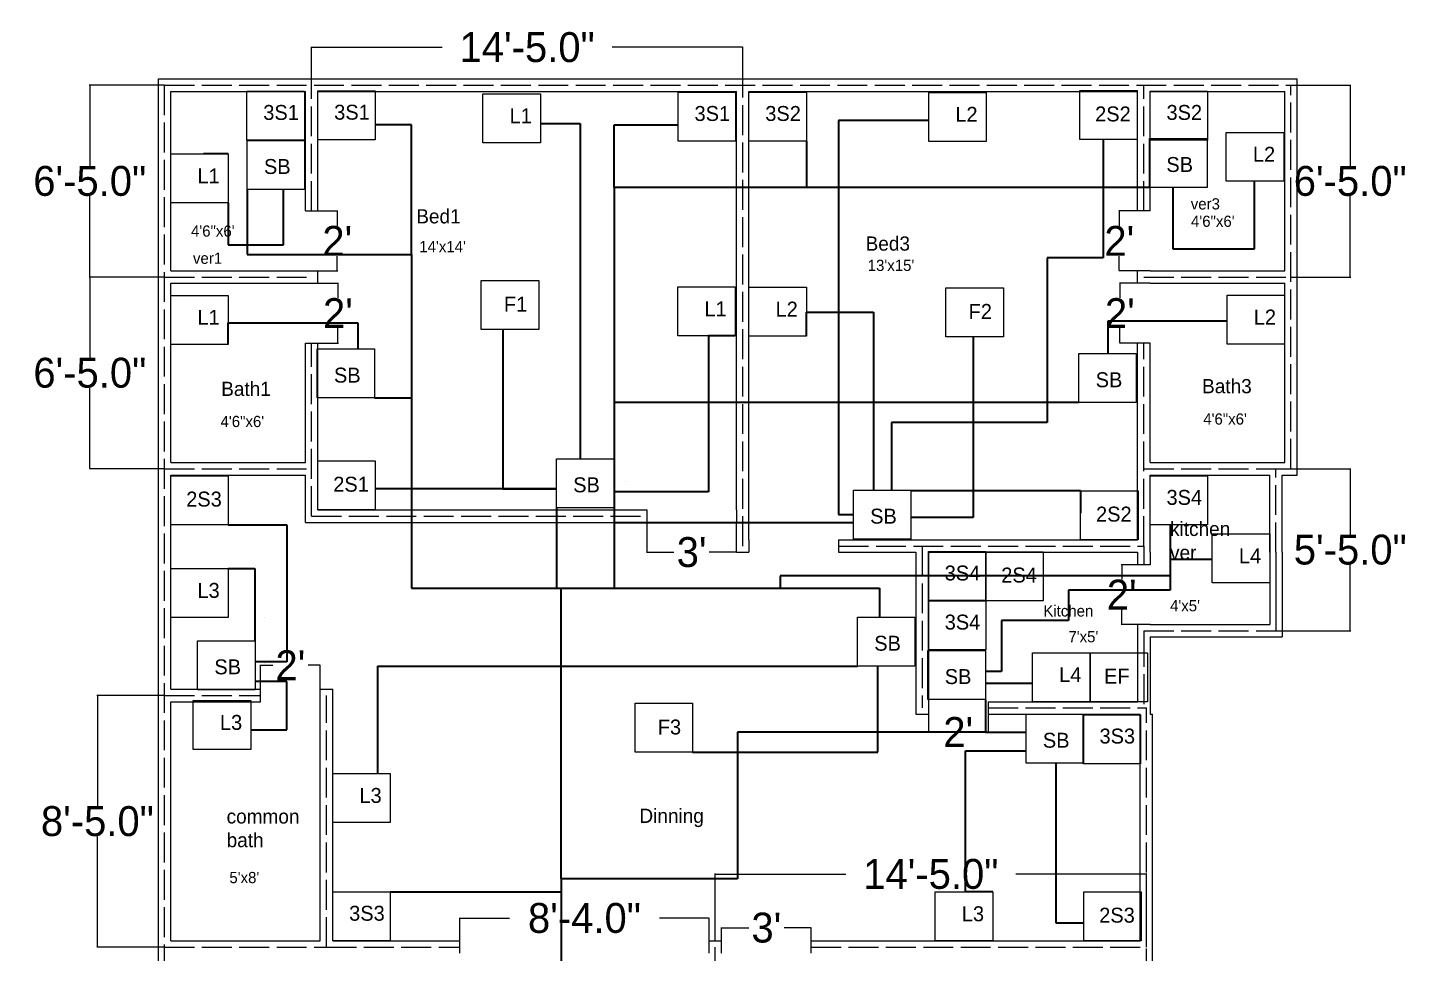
# Model space of a CAD drawing. Header units: inches. Extents: x 1026 to 2933, y -1122 to 897.
# Drawn here: x 1553 to 2108, y 526 to 897 of the extents above; entities that cross this region are included whole.
import ezdxf

# ---------------------------------------------------------------- set-up
doc = ezdxf.new("R2010")
doc.units = ezdxf.units.IN
doc.header["$MEASUREMENT"] = 0
doc.linetypes.add('ACAD_ISO02W100', pattern=[15, 12, -3])
doc.layers.add('Layer1', color=1, linetype='Continuous')
doc.layers.add('Layer2', color=7, linetype='Continuous', true_color=0x28e316)
doc.dimstyles.get("Standard").update_dxf_attribs({"dimtxt": 12, "dimasz": 0.18, "dimexe": 0.18, "dimexo": 0.0625, "dimgap": 0.09, "dimtad": 0, "dimtih": 1, "dimtoh": 1, "dimdec": 1, "dimzin": 0, "dimdsep": 46, "dimlunit": 3, "dimtxsty": 'Standard', "dimcen": 0.09, "dimclre": 256, "dimadec": 0, "dimazin": 0, "dimtfac": 1, "dimtdec": 1, "dimtofl": 0, "dimtmove": 0, "dimatfit": 3, "dimfxl": 1, "dimtolj": 1, "dimtzin": 0, "dimarcsym": 0})

# ---------------------------------------------------------------- blocks, each defined once
blk = doc.blocks.new('*D29')
at = {"layer": 'Defpoints', "lineweight": -2, "transparency": 16777216}
for p, q in [((1607.52, 874.36), (1577.37, 874.36)), ((1607.52, 797.36), (1577.37, 797.36))]:
    blk.add_line(p, q, dxfattribs=at)
at = {"layer": 'Defpoints', "color": 0, "lineweight": -2, "transparency": 16777216}
for p, q in [((1577.55, 874.18), (1577.55, 841.95)), ((1577.55, 797.54), (1577.55, 829.77))]:
    blk.add_line(p, q, dxfattribs=at)
at = {"layer": 'Defpoints', "color": 0, "transparency": 16777216}
for p in [(1607.58, 874.36), (1577.55, 797.36), (1607.58, 797.36)]:
    blk.add_point(p, dxfattribs=at)
for points in [[(1577.52, 874.18), (1577.58, 874.18), (1577.55, 874.36)], [(1577.52, 797.54), (1577.58, 797.54), (1577.55, 797.36)]]:
    blk.add_solid(points, dxfattribs=at)
at = {"layer": 'Defpoints', "color": 0, "lineweight": 35, "transparency": 16777216, "insert": (1577.55, 835.86), "char_height": 12, "attachment_point": 5}
blk.add_mtext('\\A1;6\'-5.0"', dxfattribs=at)
blk = doc.blocks.new('*D30')
at = {"layer": 'Defpoints', "lineweight": -2, "transparency": 16777216}
for p, q in [((1607.52, 797.36), (1577.4, 797.36)), ((1607.52, 720.36), (1577.4, 720.36))]:
    blk.add_line(p, q, dxfattribs=at)
at = {"layer": 'Defpoints', "color": 0, "lineweight": -2, "transparency": 16777216}
for p, q in [((1577.58, 797.18), (1577.58, 764.95)), ((1577.58, 720.54), (1577.58, 752.77))]:
    blk.add_line(p, q, dxfattribs=at)
at = {"layer": 'Defpoints', "color": 0, "transparency": 16777216}
for p in [(1577.58, 797.36), (1607.58, 797.36), (1607.58, 720.36)]:
    blk.add_point(p, dxfattribs=at)
for points in [[(1577.55, 797.18), (1577.61, 797.18), (1577.58, 797.36)], [(1577.55, 720.54), (1577.61, 720.54), (1577.58, 720.36)]]:
    blk.add_solid(points, dxfattribs=at)
at = {"layer": 'Defpoints', "color": 0, "lineweight": 35, "transparency": 16777216, "insert": (1577.58, 758.86), "char_height": 12, "attachment_point": 5}
blk.add_mtext('\\A1;6\'-5.0"', dxfattribs=at)
blk = doc.blocks.new('*D31')
at = {"layer": 'Defpoints', "lineweight": -2, "transparency": 16777216}
for p, q in [((1607.52, 629.36), (1580.44, 629.36)), ((1607.52, 528.36), (1580.44, 528.36))]:
    blk.add_line(p, q, dxfattribs=at)
at = {"layer": 'Defpoints', "color": 0, "lineweight": -2, "transparency": 16777216}
for p, q in [((1580.62, 629.18), (1580.62, 584.95)), ((1580.62, 528.54), (1580.62, 572.77))]:
    blk.add_line(p, q, dxfattribs=at)
at = {"layer": 'Defpoints', "color": 0, "transparency": 16777216}
for p in [(1607.58, 629.36), (1580.62, 528.36), (1607.58, 528.36)]:
    blk.add_point(p, dxfattribs=at)
for points in [[(1580.59, 629.18), (1580.65, 629.18), (1580.62, 629.36)], [(1580.59, 528.54), (1580.65, 528.54), (1580.62, 528.36)]]:
    blk.add_solid(points, dxfattribs=at)
at = {"layer": 'Defpoints', "color": 0, "lineweight": 35, "transparency": 16777216, "insert": (1580.62, 578.86), "char_height": 12, "attachment_point": 5}
blk.add_mtext('\\A1;8\'-5.0"', dxfattribs=at)
blk = doc.blocks.new('*D32')
at = {"layer": 'Defpoints', "lineweight": -2, "transparency": 16777216}
for p, q in [((1666.58, 874.42), (1666.58, 889.75)), ((1839.58, 874.42), (1839.58, 889.75))]:
    blk.add_line(p, q, dxfattribs=at)
at = {"layer": 'Defpoints', "color": 0, "lineweight": -2, "transparency": 16777216}
for p, q in [((1666.76, 889.57), (1718.99, 889.57)), ((1839.4, 889.57), (1787.17, 889.57))]:
    blk.add_line(p, q, dxfattribs=at)
at = {"layer": 'Defpoints', "color": 0, "transparency": 16777216}
for p in [(1839.58, 889.57), (1666.58, 874.36), (1839.58, 874.36)]:
    blk.add_point(p, dxfattribs=at)
for points in [[(1666.76, 889.6), (1666.76, 889.54), (1666.58, 889.57)], [(1839.4, 889.6), (1839.4, 889.54), (1839.58, 889.57)]]:
    blk.add_solid(points, dxfattribs=at)
at = {"layer": 'Defpoints', "color": 0, "lineweight": 35, "transparency": 16777216, "insert": (1753.08, 889.57), "char_height": 12, "attachment_point": 5}
blk.add_mtext('\\A1;14\'-5.0"', dxfattribs=at)
blk = doc.blocks.new('*D34')
at = {"layer": 'Defpoints', "lineweight": -2, "transparency": 16777216}
for p, q in [((2059.64, 874.36), (2083.56, 874.36)), ((2059.64, 797.36), (2083.56, 797.36))]:
    blk.add_line(p, q, dxfattribs=at)
at = {"layer": 'Defpoints', "color": 0, "lineweight": -2, "transparency": 16777216}
for p, q in [((2083.38, 874.18), (2083.38, 841.95)), ((2083.38, 797.54), (2083.38, 829.77))]:
    blk.add_line(p, q, dxfattribs=at)
at = {"layer": 'Defpoints', "color": 0, "transparency": 16777216}
for p in [(2059.58, 874.36), (2059.58, 797.36), (2083.38, 797.36)]:
    blk.add_point(p, dxfattribs=at)
for points in [[(2083.35, 874.18), (2083.41, 874.18), (2083.38, 874.36)], [(2083.35, 797.54), (2083.41, 797.54), (2083.38, 797.36)]]:
    blk.add_solid(points, dxfattribs=at)
at = {"layer": 'Defpoints', "color": 0, "lineweight": 35, "transparency": 16777216, "insert": (2083.38, 835.86), "char_height": 12, "attachment_point": 5}
blk.add_mtext('\\A1;6\'-5.0"', dxfattribs=at)
blk = doc.blocks.new('*D36')
at = {"layer": 'Defpoints', "lineweight": -2, "transparency": 16777216}
for p, q in [((2053.64, 720.36), (2083.58, 720.36)), ((2053.64, 655.36), (2083.58, 655.36))]:
    blk.add_line(p, q, dxfattribs=at)
at = {"layer": 'Defpoints', "color": 0, "lineweight": -2, "transparency": 16777216}
for p, q in [((2083.4, 720.18), (2083.4, 693.95)), ((2083.4, 655.54), (2083.4, 681.77))]:
    blk.add_line(p, q, dxfattribs=at)
at = {"layer": 'Defpoints', "color": 0, "transparency": 16777216}
for p in [(2053.58, 720.36), (2053.58, 655.36), (2083.4, 655.36)]:
    blk.add_point(p, dxfattribs=at)
for points in [[(2083.37, 720.18), (2083.43, 720.18), (2083.4, 720.36)], [(2083.37, 655.54), (2083.43, 655.54), (2083.4, 655.36)]]:
    blk.add_solid(points, dxfattribs=at)
at = {"layer": 'Defpoints', "color": 0, "lineweight": 35, "transparency": 16777216, "insert": (2083.4, 687.86), "char_height": 12, "attachment_point": 5}
blk.add_mtext('\\A1;5\'-5.0"', dxfattribs=at)
blk = doc.blocks.new('*D41')
at = {"layer": 'Defpoints', "lineweight": -2, "transparency": 16777216}
for p, q in [((1828.58, 530.92), (1828.58, 557.84)), ((2001.58, 528.42), (2001.58, 557.84))]:
    blk.add_line(p, q, dxfattribs=at)
at = {"layer": 'Defpoints', "color": 0, "lineweight": -2, "transparency": 16777216}
for p, q in [((1828.76, 557.66), (1880.99, 557.66)), ((2001.4, 557.66), (1949.17, 557.66))]:
    blk.add_line(p, q, dxfattribs=at)
at = {"layer": 'Defpoints', "color": 0, "transparency": 16777216}
for p in [(2001.58, 557.66), (1828.58, 530.86), (2001.58, 528.36)]:
    blk.add_point(p, dxfattribs=at)
for points in [[(1828.76, 557.69), (1828.76, 557.63), (1828.58, 557.66)], [(2001.4, 557.69), (2001.4, 557.63), (2001.58, 557.66)]]:
    blk.add_solid(points, dxfattribs=at)
at = {"layer": 'Defpoints', "color": 0, "lineweight": 35, "transparency": 16777216, "insert": (1915.08, 557.66), "char_height": 12, "attachment_point": 5}
blk.add_mtext('\\A1;14\'-5.0"', dxfattribs=at)
blk = doc.blocks.new('*D46')
at = {"layer": 'Defpoints', "lineweight": -2, "transparency": 16777216}
for p, q in [((1831.08, 530.92), (1831.08, 536.29)), ((1867.08, 530.92), (1867.08, 536.29))]:
    blk.add_line(p, q, dxfattribs=at)
at = {"layer": 'Defpoints', "color": 0, "lineweight": -2, "transparency": 16777216}
for p, q in [((1831.26, 536.11), (1841.99, 536.11)), ((1866.9, 536.11), (1856.17, 536.11))]:
    blk.add_line(p, q, dxfattribs=at)
at = {"layer": 'Defpoints', "color": 0, "transparency": 16777216}
for p in [(1831.08, 536.11), (1831.08, 530.86), (1867.08, 530.86)]:
    blk.add_point(p, dxfattribs=at)
for points in [[(1831.26, 536.14), (1831.26, 536.08), (1831.08, 536.11)], [(1866.9, 536.14), (1866.9, 536.08), (1867.08, 536.11)]]:
    blk.add_solid(points, dxfattribs=at)
at = {"layer": 'Defpoints', "color": 0, "lineweight": 35, "transparency": 16777216, "insert": (1849.08, 536.11), "char_height": 12, "attachment_point": 5}
blk.add_mtext("\\A1;3'", dxfattribs=at)
blk = doc.blocks.new('*D47')
at = {"layer": 'Defpoints', "lineweight": -2, "transparency": 16777216}
for p, q in [((1646.08, 631.92), (1646.08, 641.69)), ((1670.08, 631.92), (1670.08, 641.69))]:
    blk.add_line(p, q, dxfattribs=at)
at = {"layer": 'Defpoints', "color": 0, "lineweight": -2, "transparency": 16777216}
for p, q in [((1646.26, 641.51), (1650.99, 641.51)), ((1669.9, 641.51), (1665.17, 641.51))]:
    blk.add_line(p, q, dxfattribs=at)
at = {"layer": 'Defpoints', "color": 0, "transparency": 16777216}
for p in [(1646.08, 641.51), (1646.08, 631.86), (1670.08, 631.86)]:
    blk.add_point(p, dxfattribs=at)
for points in [[(1646.26, 641.54), (1646.26, 641.48), (1646.08, 641.51)], [(1669.9, 641.54), (1669.9, 641.48), (1670.08, 641.51)]]:
    blk.add_solid(points, dxfattribs=at)
at = {"layer": 'Defpoints', "color": 0, "lineweight": 35, "transparency": 16777216, "insert": (1658.08, 641.51), "char_height": 12, "attachment_point": 5}
blk.add_mtext("\\A1;2'", dxfattribs=at)
blk = doc.blocks.new('*D48')
at = {"layer": 'Defpoints', "lineweight": -2, "transparency": 16777216}
for p, q in [((1801.08, 701.3), (1801.08, 686.68)), ((1837.08, 686.92), (1837.08, 687.04))]:
    blk.add_line(p, q, dxfattribs=at)
at = {"layer": 'Defpoints', "color": 0, "lineweight": -2, "transparency": 16777216}
for p, q in [((1801.26, 686.86), (1811.99, 686.86)), ((1836.9, 686.86), (1826.17, 686.86))]:
    blk.add_line(p, q, dxfattribs=at)
at = {"layer": 'Defpoints', "color": 0, "transparency": 16777216}
for p in [(1801.08, 701.36), (1837.08, 686.86), (1837.08, 686.86)]:
    blk.add_point(p, dxfattribs=at)
for points in [[(1801.26, 686.89), (1801.26, 686.83), (1801.08, 686.86)], [(1836.9, 686.89), (1836.9, 686.83), (1837.08, 686.86)]]:
    blk.add_solid(points, dxfattribs=at)
at = {"layer": 'Defpoints', "color": 0, "lineweight": 35, "transparency": 16777216, "insert": (1819.08, 686.86), "char_height": 12, "attachment_point": 5}
blk.add_mtext("\\A1;3'", dxfattribs=at)
blk = doc.blocks.new('*D50')
at = {"layer": 'Defpoints', "lineweight": -2, "transparency": 16777216}
for p, q in [((1914.08, 621.8), (1914.08, 614.52)), ((1938.08, 621.8), (1938.08, 614.52))]:
    blk.add_line(p, q, dxfattribs=at)
at = {"layer": 'Defpoints', "color": 0, "lineweight": -2, "transparency": 16777216}
for p, q in [((1914.26, 614.7), (1918.99, 614.7)), ((1937.9, 614.7), (1933.17, 614.7))]:
    blk.add_line(p, q, dxfattribs=at)
at = {"layer": 'Defpoints', "color": 0, "transparency": 16777216}
for p in [(1914.08, 621.86), (1938.08, 621.86), (1914.08, 614.7)]:
    blk.add_point(p, dxfattribs=at)
for points in [[(1914.26, 614.73), (1914.26, 614.67), (1914.08, 614.7)], [(1937.9, 614.73), (1937.9, 614.67), (1938.08, 614.7)]]:
    blk.add_solid(points, dxfattribs=at)
at = {"layer": 'Defpoints', "color": 0, "lineweight": 35, "transparency": 16777216, "insert": (1926.08, 614.7), "char_height": 12, "attachment_point": 5}
blk.add_mtext("\\A1;2'", dxfattribs=at)
blk = doc.blocks.new('*D51')
at = {"layer": 'Defpoints', "lineweight": -2, "transparency": 16777216}
for p, q in [((1998.02, 681.86), (1991.51, 681.86)), ((1998.02, 657.86), (1991.51, 657.86))]:
    blk.add_line(p, q, dxfattribs=at)
at = {"layer": 'Defpoints', "color": 0, "lineweight": -2, "transparency": 16777216}
for p, q in [((1991.69, 681.68), (1991.69, 675.95)), ((1991.69, 658.04), (1991.69, 663.77))]:
    blk.add_line(p, q, dxfattribs=at)
at = {"layer": 'Defpoints', "color": 0, "transparency": 16777216}
for p in [(1998.08, 681.86), (1991.69, 657.86), (1998.08, 657.86)]:
    blk.add_point(p, dxfattribs=at)
for points in [[(1991.66, 681.68), (1991.72, 681.68), (1991.69, 681.86)], [(1991.66, 658.04), (1991.72, 658.04), (1991.69, 657.86)]]:
    blk.add_solid(points, dxfattribs=at)
at = {"layer": 'Defpoints', "color": 0, "lineweight": 35, "transparency": 16777216, "insert": (1991.69, 669.86), "char_height": 12, "attachment_point": 5}
blk.add_mtext("\\A1;2'", dxfattribs=at)
blk = doc.blocks.new('*D52')
at = {"layer": 'Defpoints', "lineweight": -2, "transparency": 16777216}
for p, q in [((1998.02, 794.86), (1990.76, 794.86)), ((1998.02, 770.86), (1990.76, 770.86))]:
    blk.add_line(p, q, dxfattribs=at)
at = {"layer": 'Defpoints', "color": 0, "lineweight": -2, "transparency": 16777216}
for p, q in [((1990.94, 794.68), (1990.94, 788.95)), ((1990.94, 771.04), (1990.94, 776.77))]:
    blk.add_line(p, q, dxfattribs=at)
at = {"layer": 'Defpoints', "color": 0, "transparency": 16777216}
for p in [(1998.08, 794.86), (1990.94, 770.86), (1998.08, 770.86)]:
    blk.add_point(p, dxfattribs=at)
for points in [[(1990.91, 794.68), (1990.97, 794.68), (1990.94, 794.86)], [(1990.91, 771.04), (1990.97, 771.04), (1990.94, 770.86)]]:
    blk.add_solid(points, dxfattribs=at)
at = {"layer": 'Defpoints', "color": 0, "lineweight": 35, "transparency": 16777216, "insert": (1990.94, 782.86), "char_height": 12, "attachment_point": 5}
blk.add_mtext("\\A1;2'", dxfattribs=at)
blk = doc.blocks.new('*D53')
at = {"layer": 'Defpoints', "lineweight": -2, "transparency": 16777216}
for p, q in [((1998.02, 823.86), (1990.54, 823.86)), ((1998.02, 799.86), (1990.54, 799.86))]:
    blk.add_line(p, q, dxfattribs=at)
at = {"layer": 'Defpoints', "color": 0, "lineweight": -2, "transparency": 16777216}
for p, q in [((1990.72, 823.68), (1990.72, 817.95)), ((1990.72, 800.04), (1990.72, 805.77))]:
    blk.add_line(p, q, dxfattribs=at)
at = {"layer": 'Defpoints', "color": 0, "transparency": 16777216}
for p in [(1998.08, 823.86), (1990.72, 799.86), (1998.08, 799.86)]:
    blk.add_point(p, dxfattribs=at)
for points in [[(1990.69, 823.68), (1990.75, 823.68), (1990.72, 823.86)], [(1990.69, 800.04), (1990.75, 800.04), (1990.72, 799.86)]]:
    blk.add_solid(points, dxfattribs=at)
at = {"layer": 'Defpoints', "color": 0, "lineweight": 35, "transparency": 16777216, "insert": (1990.72, 811.86), "char_height": 12, "attachment_point": 5}
blk.add_mtext("\\A1;2'", dxfattribs=at)
blk = doc.blocks.new('*D54')
at = {"layer": 'Defpoints', "lineweight": -2, "transparency": 16777216}
for p, q in [((1669.14, 823.86), (1677.07, 823.86)), ((1669.14, 799.86), (1677.07, 799.86))]:
    blk.add_line(p, q, dxfattribs=at)
at = {"layer": 'Defpoints', "color": 0, "lineweight": -2, "transparency": 16777216}
for p, q in [((1676.89, 823.68), (1676.89, 817.95)), ((1676.89, 800.04), (1676.89, 805.77))]:
    blk.add_line(p, q, dxfattribs=at)
at = {"layer": 'Defpoints', "color": 0, "transparency": 16777216}
for p in [(1669.08, 823.86), (1669.08, 799.86), (1676.89, 799.86)]:
    blk.add_point(p, dxfattribs=at)
for points in [[(1676.86, 823.68), (1676.92, 823.68), (1676.89, 823.86)], [(1676.86, 800.04), (1676.92, 800.04), (1676.89, 799.86)]]:
    blk.add_solid(points, dxfattribs=at)
at = {"layer": 'Defpoints', "color": 0, "lineweight": 35, "transparency": 16777216, "insert": (1676.89, 811.86), "char_height": 12, "attachment_point": 5}
blk.add_mtext("\\A1;2'", dxfattribs=at)
blk = doc.blocks.new('*D55')
at = {"layer": 'Defpoints', "lineweight": -2, "transparency": 16777216}
for p, q in [((1669.14, 794.86), (1677.33, 794.86)), ((1669.14, 770.86), (1677.33, 770.86))]:
    blk.add_line(p, q, dxfattribs=at)
at = {"layer": 'Defpoints', "color": 0, "lineweight": -2, "transparency": 16777216}
for p, q in [((1677.15, 794.68), (1677.15, 788.95)), ((1677.15, 771.04), (1677.15, 776.77))]:
    blk.add_line(p, q, dxfattribs=at)
at = {"layer": 'Defpoints', "color": 0, "transparency": 16777216}
for p in [(1669.08, 794.86), (1669.08, 770.86), (1677.15, 770.86)]:
    blk.add_point(p, dxfattribs=at)
for points in [[(1677.12, 794.68), (1677.18, 794.68), (1677.15, 794.86)], [(1677.12, 771.04), (1677.18, 771.04), (1677.15, 770.86)]]:
    blk.add_solid(points, dxfattribs=at)
at = {"layer": 'Defpoints', "color": 0, "lineweight": 35, "transparency": 16777216, "insert": (1677.15, 782.86), "char_height": 12, "attachment_point": 5}
blk.add_mtext("\\A1;2'", dxfattribs=at)
blk = doc.blocks.new('*D56')
at = {"layer": 'Defpoints', "lineweight": -2, "transparency": 16777216}
for p, q in [((1726.08, 530.92), (1726.08, 540.15)), ((1826.08, 530.92), (1826.08, 540.15))]:
    blk.add_line(p, q, dxfattribs=at)
at = {"layer": 'Defpoints', "color": 0, "lineweight": -2, "transparency": 16777216}
for p, q in [((1726.26, 539.97), (1745.99, 539.97)), ((1825.9, 539.97), (1806.17, 539.97))]:
    blk.add_line(p, q, dxfattribs=at)
at = {"layer": 'Defpoints', "color": 0, "transparency": 16777216}
for p in [(1826.08, 539.97), (1726.08, 530.86), (1826.08, 530.86)]:
    blk.add_point(p, dxfattribs=at)
for points in [[(1726.26, 540), (1726.26, 539.94), (1726.08, 539.97)], [(1825.9, 540), (1825.9, 539.94), (1826.08, 539.97)]]:
    blk.add_solid(points, dxfattribs=at)
at = {"layer": 'Defpoints', "color": 0, "lineweight": 35, "transparency": 16777216, "insert": (1776.08, 539.97), "char_height": 12, "attachment_point": 5}
blk.add_mtext('\\A1;8\'-4.0"', dxfattribs=at)

msp = doc.modelspace()

# ---------------------------------------------------------------- linework, layer by layer
for p, q in [((1605.08, 876.86), (2057.08, 876.86)), ((1605.08, 304.86), (1605.08, 876.86)), ((2057.08, 876.86), (2062.08, 876.86)), ((2062.08, 717.86), (2062.08, 876.86)), ((1610.08, 871.86), (1664.08, 871.86)), ((1610.08, 799.86), (1610.08, 871.86)), ((1664.08, 823.86), (1664.08, 871.86)), ((1669.08, 871.86), (1837.08, 871.86)), ((1669.08, 823.86), (1669.08, 871.86)), ((1837.08, 703.86), (1837.08, 871.86)), ((1842.08, 871.86), (1998.08, 871.86)), ((1842.08, 691.86), (1842.08, 871.86)), ((1998.08, 823.86), (1998.08, 871.86)), ((2003.08, 871.86), (2057.08, 871.86)), ((2003.08, 823.86), (2003.08, 871.86)), ((2057.08, 799.86), (2057.08, 871.86)), ((1664.08, 823.86), (1669.08, 823.86)), ((2003.08, 823.86), (1998.08, 823.86)), ((1610.08, 799.86), (1664.08, 799.86)), ((1610.08, 794.86), (1664.08, 794.86)), ((1610.08, 722.86), (1610.08, 794.86)), ((1664.08, 799.86), (1669.08, 799.86)), ((1664.08, 794.86), (1669.08, 794.86)), ((1669.08, 794.86), (1669.08, 799.86)), ((1998.08, 794.86), (1998.08, 799.86)), ((2003.08, 799.86), (1998.08, 799.86)), ((2003.08, 794.86), (1998.08, 794.86)), ((2003.08, 799.86), (2057.08, 799.86)), ((2003.08, 794.86), (2057.08, 794.86)), ((2057.08, 722.86), (2057.08, 794.86)), ((1664.08, 722.86), (1664.08, 770.86)), ((1664.08, 770.86), (1669.08, 770.86)), ((1669.08, 703.86), (1669.08, 770.86)), ((1998.08, 691.86), (1998.08, 770.86)), ((2003.08, 770.86), (1998.08, 770.86)), ((2003.08, 722.86), (2003.08, 770.86)), ((1610.08, 722.86), (1664.08, 722.86)), ((2003.08, 722.86), (2057.08, 722.86)), ((1610.08, 717.86), (1664.08, 717.86)), ((1610.08, 631.86), (1610.08, 717.86)), ((1664.08, 698.86), (1664.08, 717.86)), ((2003.08, 717.86), (2051.08, 717.86)), ((2003.08, 686.86), (2003.08, 717.86)), ((2051.08, 686.86), (2051.08, 717.86)), ((2056.08, 717.86), (2057.08, 717.86)), ((2056.08, 686.86), (2056.08, 717.86)), ((2057.08, 717.86), (2062.08, 717.86)), ((1669.08, 703.86), (1801.08, 703.86)), ((1801.08, 703.86), (1801.08, 698.86)), ((1837.08, 703.86), (1837.08, 698.86)), ((1664.08, 698.86), (1801.08, 698.86)), ((1837.08, 686.86), (1837.08, 698.86)), ((1839.58, 689.36), (1839.58, 698.86)), ((1842.08, 691.86), (1842.08, 686.86)), ((1878.08, 691.86), (1998.08, 691.86)), ((1878.08, 691.86), (1878.08, 686.86)), ((1837.08, 686.86), (1842.08, 686.86)), ((1878.08, 686.86), (1909.08, 686.86)), ((1909.08, 686.86), (1909.08, 626.86)), ((1914.08, 686.86), (1998.08, 686.86)), ((1914.08, 686.86), (1914.08, 626.86)), ((1998.08, 686.86), (1998.08, 681.86)), ((2003.08, 686.86), (2003.08, 681.86)), ((2051.08, 686.86), (2051.08, 657.86)), ((2053.58, 686.86), (2053.58, 655.36)), ((2056.08, 686.86), (2056.08, 652.86)), ((2003.08, 681.86), (1998.08, 681.86)), ((1998.08, 657.86), (1998.08, 652.86)), ((2003.08, 657.86), (1998.08, 657.86)), ((2003.08, 657.86), (2051.08, 657.86)), ((1998.08, 652.86), (1998.08, 626.86)), ((2003.08, 652.86), (2056.08, 652.86)), ((2003.08, 652.86), (2003.08, 621.86)), ((1610.08, 631.86), (1646.08, 631.86)), ((1646.08, 626.86), (1646.08, 631.86)), ((1670.08, 631.86), (1675.08, 631.86)), ((1670.08, 626.86), (1670.08, 631.86)), ((1675.08, 530.86), (1675.08, 631.86)), ((1610.08, 626.86), (1646.08, 626.86)), ((1610.08, 530.86), (1610.08, 626.86)), ((1670.08, 530.86), (1670.08, 626.86)), ((1909.08, 626.86), (1909.08, 621.86)), ((1914.08, 626.86), (1914.08, 621.86)), ((1938.08, 626.86), (1998.08, 626.86)), ((1938.08, 626.86), (1938.08, 621.86)), ((1909.08, 621.86), (1914.08, 621.86)), ((1938.08, 621.86), (1999.08, 621.86)), ((1999.08, 530.86), (1999.08, 621.86)), ((2003.08, 621.86), (2004.08, 621.86)), ((2004.08, 530.86), (2004.08, 621.86)), ((1610.08, 530.86), (1670.08, 530.86)), ((1675.08, 530.86), (1726.08, 530.86)), ((1726.08, 525.86), (1726.08, 530.86)), ((1826.08, 530.86), (1831.08, 530.86)), ((1826.08, 525.86), (1826.08, 530.86)), ((1831.08, 525.86), (1831.08, 530.86)), ((1867.08, 530.86), (1999.08, 530.86)), ((1867.08, 525.86), (1867.08, 530.86)), ((2004.08, 463.86), (2004.08, 530.86))]:
    msp.add_line(p, q)
at = {"linetype": 'ACAD_ISO02W100'}
for p, q in [((1607.58, 874.36), (2059.58, 874.36)), ((1607.58, 307.36), (1607.58, 874.36)), ((1666.58, 823.86), (1666.58, 874.36)), ((1839.58, 689.36), (1839.58, 874.36)), ((2000.58, 823.86), (2000.58, 874.36)), ((2059.58, 720.36), (2059.58, 874.36)), ((1607.58, 797.36), (1666.58, 797.36)), ((2000.58, 797.36), (2059.58, 797.36)), ((1666.58, 701.36), (1666.58, 770.86)), ((2000.58, 689.36), (2000.58, 770.86)), ((1607.58, 720.36), (1666.58, 720.36)), ((2000.58, 720.36), (2059.58, 720.36)), ((2053.58, 686.86), (2053.58, 720.36)), ((1666.58, 701.36), (1801.08, 701.36)), ((1878.08, 689.36), (2000.58, 689.36)), ((1911.58, 689.36), (1911.58, 624.36)), ((2000.58, 689.36), (2000.58, 681.86)), ((2000.58, 655.36), (2053.58, 655.36)), ((2000.58, 655.36), (2000.58, 652.86)), ((2000.58, 652.86), (2000.58, 624.36)), ((1607.58, 629.36), (1646.08, 629.36)), ((1672.58, 528.36), (1672.58, 629.36)), ((1938.08, 624.36), (2001.58, 624.36)), ((2001.58, 528.36), (2001.58, 624.36)), ((1607.58, 528.36), (1672.58, 528.36)), ((1672.58, 528.36), (1726.08, 528.36)), ((1828.58, 307.36), (1828.58, 528.36)), ((1867.08, 528.36), (2001.58, 528.36)), ((2001.58, 410.86), (2001.58, 528.36))]:
    msp.add_line(p, q, dxfattribs=at)
for points in [[(1640.62, 872.01), (1663.69, 872.01), (1663.69, 852.34), (1640.62, 852.34)], [(1669.08, 872.11), (1692.15, 872.11), (1692.15, 852.44), (1669.08, 852.44)], [(1735.34, 870.91), (1758.4, 870.91), (1758.4, 851.24), (1735.34, 851.24)], [(1813.68, 871.59), (1836.75, 871.59), (1836.75, 851.92), (1813.68, 851.92)], [(1842.08, 871.59), (1865.15, 871.59), (1865.15, 851.92), (1842.08, 851.92)], [(1914.22, 871.47), (1937.29, 871.47), (1937.29, 851.8), (1914.22, 851.8)], [(1974.83, 872.18), (1997.9, 872.18), (1997.9, 852.51), (1974.83, 852.51)], [(2003.08, 872.01), (2026.15, 872.01), (2026.15, 852.34), (2003.08, 852.34)], [(1640.7, 852.2), (1663.77, 852.2), (1663.77, 832.53), (1640.7, 832.53)], [(2002.85, 853.01), (2025.92, 853.01), (2025.92, 833.34), (2002.85, 833.34)], [(2033.64, 855.43), (2056.71, 855.43), (2056.71, 835.77), (2033.64, 835.77)], [(1610.08, 846.75), (1633.15, 846.75), (1633.15, 827.08), (1610.08, 827.08)], [(1734.67, 795.98), (1757.73, 795.98), (1757.73, 776.31), (1734.67, 776.31)], [(1610.08, 789.98), (1633.15, 789.98), (1633.15, 770.32), (1610.08, 770.32)], [(1813.53, 793.37), (1836.6, 793.37), (1836.6, 773.7), (1813.53, 773.7)], [(1842.08, 793.26), (1865.15, 793.26), (1865.15, 773.59), (1842.08, 773.59)], [(1921.13, 793.07), (1944.2, 793.07), (1944.2, 773.4), (1921.13, 773.4)], [(2033.98, 790.09), (2057.05, 790.09), (2057.05, 770.42), (2033.98, 770.42)], [(1668.81, 768.46), (1691.87, 768.46), (1691.87, 748.79), (1668.81, 748.79)], [(1974.48, 766.6), (1997.54, 766.6), (1997.54, 746.93), (1974.48, 746.93)], [(1669.08, 723.53), (1692.15, 723.53), (1692.15, 703.86), (1669.08, 703.86)], [(1764.81, 724.42), (1787.88, 724.42), (1787.88, 704.75), (1764.81, 704.75)], [(1610.08, 717.57), (1633.15, 717.57), (1633.15, 697.9), (1610.08, 697.9)], [(2003.08, 717.48), (2026.15, 717.48), (2026.15, 697.81), (2003.08, 697.81)], [(1883.98, 711.84), (1907.05, 711.84), (1907.05, 692.17), (1883.98, 692.17)], [(1975.18, 711.53), (1998.25, 711.53), (1998.25, 691.86), (1975.18, 691.86)], [(2028.02, 694.21), (2051.08, 694.21), (2051.08, 674.54), (2028.02, 674.54)], [(1914.08, 687.12), (1937.15, 687.12), (1937.15, 667.45), (1914.08, 667.45)], [(1937.15, 687.09), (1960.22, 687.09), (1960.22, 667.42), (1937.15, 667.42)], [(1610.08, 680.35), (1633.15, 680.35), (1633.15, 660.68), (1610.08, 660.68)], [(1914.08, 667.42), (1937.15, 667.42), (1937.15, 647.75), (1914.08, 647.75)], [(1885.62, 660.82), (1908.68, 660.82), (1908.68, 641.15), (1885.62, 641.15)], [(1620.81, 651.35), (1643.88, 651.35), (1643.88, 631.68), (1620.81, 631.68)], [(1913.91, 647.45), (1936.98, 647.45), (1936.98, 627.78), (1913.91, 627.78)], [(1955.89, 646.53), (1978.96, 646.53), (1978.96, 626.86), (1955.89, 626.86)], [(1978.96, 646.53), (2002.02, 646.53), (2002.02, 626.86), (1978.96, 626.86)], [(1619.12, 627.36), (1642.18, 627.36), (1642.18, 607.69), (1619.12, 607.69)], [(1796.39, 626.25), (1819.46, 626.25), (1819.46, 606.58), (1796.39, 606.58)], [(1953.29, 621.88), (1976.35, 621.88), (1976.35, 602.21), (1953.29, 602.21)], [(1976.2, 621.66), (1999.27, 621.66), (1999.27, 601.99), (1976.2, 601.99)], [(1675.08, 598.04), (1698.15, 598.04), (1698.15, 578.37), (1675.08, 578.37)], [(1675.08, 550.53), (1698.15, 550.53), (1698.15, 530.86), (1675.08, 530.86)], [(1916.83, 550.53), (1939.9, 550.53), (1939.9, 530.86), (1916.83, 530.86)], [(1976.47, 550.53), (1999.53, 550.53), (1999.53, 530.86), (1976.47, 530.86)]]:
    msp.add_lwpolyline(points, close=True)
at = {"layer": 'Defpoints', "color": 1, "lineweight": 35}
for p, q in [((1655.36, 810.28), (1655.36, 832.53)), ((1633.15, 827.08), (1633.15, 810.28)), ((1633.15, 810.28), (1655.36, 810.28))]:
    msp.add_line(p, q, dxfattribs=at)
at = {"layer": 'Layer1', "lineweight": 35}
for p, q in [((1758.4, 858.97), (1774.3, 858.97)), ((1774.3, 858.97), (1774.3, 724.42)), ((1914.22, 860.19), (1878.06, 860.19)), ((1878.06, 860.19), (1878.06, 702)), ((1984.24, 852.51), (1984.24, 805.03)), ((2044.92, 808.67), (2044.92, 835.77)), ((2012.15, 833.34), (2012.15, 808.67)), ((2012.15, 808.67), (2044.92, 808.67)), ((1984.24, 805.03), (1961.79, 805.03)), ((1961.79, 805.03), (1961.79, 738.97)), ((1633.15, 778.97), (1685.11, 778.97)), ((1685.11, 778.97), (1685.11, 768.46)), ((1865.15, 783.21), (1892.02, 783.21)), ((1892.02, 783.21), (1892.02, 711.84)), ((2033.98, 779.58), (1986.06, 779.58)), ((1986.06, 779.58), (1986.06, 766.6)), ((1743.36, 776.31), (1743.36, 712.31)), ((1825.88, 773.7), (1825.88, 711.09)), ((1932.06, 773.4), (1932.06, 700.79)), ((1961.79, 738.97), (1899.3, 738.97)), ((1899.3, 738.97), (1899.3, 711.84)), ((1764.81, 712.31), (1692.15, 712.31)), ((1743.36, 712.31), (1764.81, 712.31)), ((1792.51, 715.34), (1792.51, 715.34)), ((1975.18, 711.53), (1907.05, 711.53)), ((1825.88, 711.09), (1787.88, 711.09)), ((1878.06, 702), (1883.98, 702)), ((1932.06, 700.79), (1907.05, 700.79)), ((1633.15, 697.9), (1656.6, 697.9)), ((1656.6, 697.9), (1656.6, 642.86)), ((2028.02, 683.9), (2011.08, 683.9)), ((2011.08, 683.9), (2011.08, 671.7)), ((1633.15, 680.35), (1643.86, 680.35)), ((1643.86, 680.35), (1643.86, 651.35)), ((2011.08, 671.7), (1970.29, 671.7)), ((1970.29, 671.7), (1970.29, 659.45)), ((1647.5, 660.68), (1647.5, 660.68)), ((1970.29, 659.45), (1943.47, 659.45)), ((1943.47, 659.45), (1943.47, 638.97)), ((1643.86, 651.35), (1643.86, 651.35)), ((1656.6, 642.86), (1643.88, 642.86)), ((1647.5, 642.25), (1647.5, 642.25)), ((1693.01, 641.15), (1693.01, 598.04)), ((1693.01, 641.15), (1885.62, 641.15)), ((1893.85, 606.58), (1893.85, 641.15)), ((1656.6, 634.98), (1643.88, 634.98)), ((1656.6, 615.58), (1656.6, 634.98)), ((1943.47, 638.97), (1936.98, 638.97)), ((1955.89, 634.12), (1936.98, 634.12)), ((1943.47, 638.97), (1943.47, 638.97)), ((1642.18, 615.58), (1656.6, 615.58)), ((1819.46, 606.58), (1893.85, 606.58)), ((1929.04, 550.53), (1929.04, 607.1)), ((1929.04, 607.1), (1953.29, 607.1)), ((1965.44, 538.01), (1965.44, 602.21)), ((1976.47, 538.01), (1965.44, 538.01))]:
    msp.add_line(p, q, dxfattribs=at)
at = {"layer": 'Layer1', "color": 0, "lineweight": 35}
for p, q in [((1633.15, 846.75), (1623.22, 846.75)), ((1633.15, 770.32), (1633.15, 778.97)), ((1865.15, 773.59), (1865.15, 783.21)), ((1836.6, 773.7), (1825.88, 773.7)), ((1975.18, 711.53), (1975.18, 702.61)), ((1939.9, 550.53), (1929.04, 550.53))]:
    msp.add_line(p, q, dxfattribs=at)
at = {"layer": 'Layer2', "color": 5, "lineweight": 35}
for p, q in [((1706.64, 858.46), (1692.15, 858.46)), ((1706.64, 806.34), (1706.64, 858.46)), ((1788.06, 833.34), (1788.06, 858.46)), ((1788.06, 858.46), (1813.68, 858.46)), ((1865.15, 851.92), (1865.15, 833.34)), ((1640.7, 832.53), (1640.7, 806.34)), ((2002.85, 833.34), (1788.06, 833.34)), ((1788.06, 833.34), (1788.06, 672.4)), ((1640.7, 806.34), (1706.64, 806.34)), ((1706.64, 806.34), (1706.64, 672.4)), ((1691.87, 748.79), (1706.64, 748.79)), ((1974.48, 746.93), (1788.06, 746.93)), ((1764.81, 704.75), (1764.81, 672.4)), ((1788.06, 698.86), (1883.98, 698.86)), ((2011.08, 697.81), (2011.08, 677.42)), ((1706.64, 672.4), (1844.46, 672.4)), ((1766.79, 555.7), (1766.79, 672.4)), ((1844.46, 672.4), (1894.49, 672.4)), ((2011.08, 677.42), (1854.59, 677.42)), ((1854.59, 677.42), (1854.59, 672.4)), ((1894.49, 672.4), (1894.49, 660.82)), ((1936.98, 627.78), (1936.98, 614.7)), ((1936.98, 614.7), (1837.56, 614.7)), ((1837.56, 614.7), (1837.56, 555.7)), ((1936.98, 614.7), (1953.29, 614.7)), ((1837.56, 555.7), (1766.79, 555.7)), ((1766.79, 555.7), (1766.79, 490.33)), ((1698.15, 550.53), (1766.79, 550.53))]:
    msp.add_line(p, q, dxfattribs=at)

# ---------------------------------------------------------------- texts
at = {"attachment_point": 1}
for s, insert, char_height, width in [('3S1', (1647.19, 866.42), 6, 8.538), ('3S1', (1675.65, 866.52), 6, 8.538), ('L1', (1746.03, 865.11), 6, 11.9532), ('3S1', (1820.25, 866), 6, 8.538), ('3S2', (1848.65, 866), 6, 8.538), ('L2', (1924.91, 865.67), 6, 11.9532), ('2S2', (1981.02, 865.82), 6, 8.2534), ('3S2', (2009.65, 866.42), 6, 8.538), ('SB', (1647.46, 844.72), 6, 8.2534), ('SB', (2009.6, 845.52), 6, 8.2534), ('L2', (2044.33, 849.63), 6, 11.9532), ('L1', (1620.77, 840.94), 6, 11.9532), ('{\\C3;Bed1}', (1708.59, 824.58), 5.7, 93.5153), ('{\\C3;Bed3}', (1888.91, 813.64), 5.7, 93.5153), ('F1', (1743.78, 789.44), 6, 10.8148), ('L1', (1620.77, 784.18), 6, 11.9532), ('L1', (1824.22, 787.56), 6, 11.9532), ('L2', (1852.77, 787.46), 6, 11.9532), ('F2', (1930.24, 786.53), 6, 10.8148), ('L2', (2044.67, 784.29), 6, 11.9532), ('SB', (1675.56, 760.97), 6, 8.2534), ('SB', (1981.23, 759.11), 6, 8.2534), ('{\\C3;Bath3}', (2023.94, 756.4), 5.7, 93.5153), ('{\\C3;Bath1}', (1630.3, 755.32), 5.7, 93.5153), ('2S1', (1675.27, 717.17), 6, 8.2534), ('SB', (1771.56, 716.93), 6, 8.2534), ('2S3', (1616.27, 711.2), 6, 8.2534), ('3S4', (2009.65, 711.89), 6, 8.538), ('SB', (1890.73, 704.35), 6, 8.2534), ('2S2', (1981.37, 705.17), 6, 8.2534), ('{\\C3;kitchen\\Pver}', (2011.08, 699.1), 5.7, 93.5153), ('L4', (2038.71, 688.41), 6, 11.9532), ('3S4', (1920.65, 681.53), 6, 8.538), ('2S4', (1943.34, 680.72), 6, 8.2534), ('L3', (1620.77, 674.55), 6, 11.9532), ('3S4', (1920.65, 661.83), 6, 8.538), ('SB', (1892.37, 653.34), 6, 8.2534), ('SB', (1627.56, 643.86), 6, 8.2534), ('SB', (1920.67, 639.96), 6, 8.2534), ('L4', (1966.58, 640.73), 6, 11.9532), ('EF', (1984.58, 640.17), 6, 11.0994), ('L3', (1629.81, 621.56), 6, 11.9532), ('F3', (1805.5, 619.7), 6, 10.8148), ('SB', (1960.04, 614.39), 6, 8.2534), ('3S3', (1982.77, 616.07), 6, 8.538), ('L3', (1685.77, 592.24), 6, 11.9532), ('{\\C3;Dinning}', (1798.14, 583.91), 5.7, 93.5153), ('{\\C3;common\\Pbath}', (1632.48, 583.67), 5.7, 93.5153), ('3S3', (1681.65, 544.94), 6, 8.538), ('L3', (1927.52, 544.73), 6, 11.9532), ('2S3', (1982.65, 544.17), 6, 8.2534)]:
    msp.add_mtext(s, dxfattribs=dict(at, insert=insert, char_height=char_height, width=width))
at = {"layer": 'Defpoints', "color": 0, "lineweight": 35, "char_height": 4.5, "attachment_point": 1}
for s, insert in [('{\\C3;ver3}', (2019.39, 828.97)), ('4\'6"x6\'', (2019.5, 821.99)), ("14'x14'", (1709.81, 811.83)), ("13'x15'", (1889.75, 804.29)), ('4\'6"x6\'', (1630.06, 741.62)), ('4\'6"x6\'', (2024.42, 742.61)), ('{\\C3;Kitchen}', (1960.22, 665.57)), ("7'x5'", (1970.29, 655.21)), ("5'x8'", (1633.59, 558.53))]:
    msp.add_mtext(s, dxfattribs=dict(at, insert=insert))
for s, insert, width in [('4\'6"x6\'', (1618.19, 818.06), 0.7854), ('{\\C3;ver1}', (1618.98, 807.15), 1.4554), ("4'x5'", (2011.08, 667.65), 1.2549)]:
    msp.add_mtext(s, dxfattribs=dict(at, insert=insert, width=width))

# ---------------------------------------------------------------- dimensions: what is measured, and where the dimension line sits
at = {"layer": 'Defpoints', "color": 0, "lineweight": 35}
for base, p1, p2, picture, middle in [((1839.58, 889.57), (1666.58, 874.36), (1839.58, 874.36), '*D32', (1753.08, 889.57)), ((1837.08, 686.86), (1801.08, 701.36), (1837.08, 686.86), '*D48', (1819.08, 686.86)), ((1646.08, 641.51), (1670.08, 631.86), (1646.08, 631.86), '*D47', (1658.08, 641.51)), ((2001.58, 557.66), (1828.58, 530.86), (2001.58, 528.36), '*D41', (1915.08, 557.66)), ((1826.08, 539.97), (1726.08, 530.86), (1826.08, 530.86), '*D56', (1776.08, 539.97)), ((1831.08, 536.11), (1867.08, 530.86), (1831.08, 530.86), '*D46', (1849.08, 536.11))]:
    dim = msp.add_linear_dim(base=base, p1=p1, p2=p2, dimstyle='Standard', dxfattribs=at)
    dim.commit()
    dim.dimension.update_dxf_attribs({"geometry": picture, "text_midpoint": middle})
for base, p1, p2, picture, middle in [((1577.55, 797.36), (1607.58, 874.36), (1607.58, 797.36), '*D29', (1577.55, 835.86)), ((2083.38, 797.36), (2059.58, 874.36), (2059.58, 797.36), '*D34', (2083.38, 835.86)), ((1676.89, 799.86), (1669.08, 823.86), (1669.08, 799.86), '*D54', (1676.89, 811.86)), ((1990.72, 799.86), (1998.08, 823.86), (1998.08, 799.86), '*D53', (1990.72, 811.86)), ((1577.58, 797.36), (1607.58, 720.36), (1607.58, 797.36), '*D30', (1577.58, 758.86)), ((1677.15, 770.86), (1669.08, 794.86), (1669.08, 770.86), '*D55', (1677.15, 782.86)), ((1990.94, 770.86), (1998.08, 794.86), (1998.08, 770.86), '*D52', (1990.94, 782.86)), ((2083.4, 655.36), (2053.58, 720.36), (2053.58, 655.36), '*D36', (2083.4, 687.86)), ((1991.69, 657.86), (1998.08, 681.86), (1998.08, 657.86), '*D51', (1991.69, 669.86)), ((1580.62, 528.36), (1607.58, 629.36), (1607.58, 528.36), '*D31', (1580.62, 578.86))]:
    dim = msp.add_linear_dim(base=base, p1=p1, p2=p2, angle=90, dimstyle='Standard', dxfattribs=at)
    dim.commit()
    dim.dimension.update_dxf_attribs({"geometry": picture, "text_midpoint": middle})
at = {"layer": 'Defpoints', "color": 5, "lineweight": 35}
dim = msp.add_linear_dim(base=(1914.08, 614.7), p1=(1938.08, 621.86), p2=(1914.08, 621.86), dimstyle='Standard', dxfattribs=at)
dim.commit()
dim.dimension.update_dxf_attribs({"geometry": '*D50', "text_midpoint": (1926.08, 614.7)})

doc.saveas('drawing.dxf')
